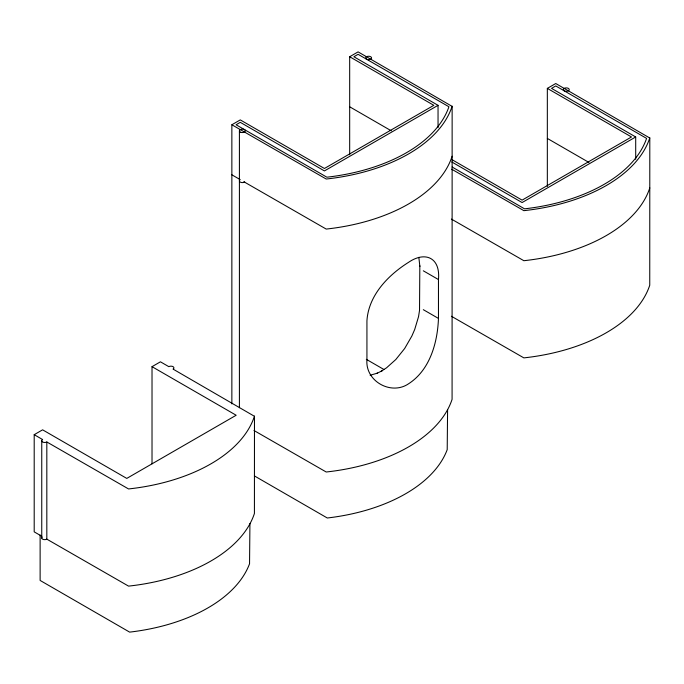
<?xml version="1.0" encoding="UTF-8"?>
<svg xmlns="http://www.w3.org/2000/svg" width="684" height="684" viewBox="0 0 684 684"><rect width="100%" height="100%" fill="white"/><g stroke="black" fill="none" stroke-linecap="round" stroke-linejoin="round"><path stroke-width="1.03" d="M438.461 318.419C437.563 342.496 430.014 369.984 408.587 383.767C391.137 395.711 365.102 381.227 366.932 359.716L366.932 320.847C368.479 295.428 388.042 275.216 408.587 262.305C425.166 250.925 440.564 257.62 438.461 279.551L438.461 318.419L423.31 309.672M152.019 463.837L152.019 366.667L160.432 361.81L168.845 366.667A2.975 1.719 0 0 1 173.052 366.667A2.975 1.719 0 0 1 173.052 369.095L254.422 416.274A157.842 91.126 0 0 1 128.549 488.949L46.82 441.975A2.975 1.719 0 0 1 42.613 441.975A2.975 1.719 0 0 1 42.613 439.547L34.2 434.682L34.2 531.861L41.775 536.23M349.678 154.738L349.678 56.746L358.091 51.881L452.081 106.353A157.842 91.126 0 0 1 326.208 179.028L231.859 124.762L231.859 403.885M452.141 156.226L452.081 156.397A157.842 91.126 0 0 1 326.208 229.072L243.846 181.73M547.337 186.475L547.337 88.381L555.759 83.525L649.749 137.997A157.842 91.126 0 0 1 523.867 210.663L451.654 169.179M649.8 187.861L649.749 188.04A157.842 91.126 0 0 1 523.867 260.715L451.397 219.077M231.859 124.762L240.281 119.905L324.43 168.486L433.827 105.327L349.678 56.746M438.042 105.327L324.43 170.923L240.281 122.333L236.074 124.762L326.892 177.199L329.449 176.899A154.866 89.407 0 0 0 448.396 108.226L448.909 106.747L358.091 54.318L353.884 56.746L438.042 105.327L438.042 127.686M34.2 434.682L42.613 429.826L126.771 478.415L236.168 415.248L152.019 366.667M635.701 159.329L635.701 136.971L522.097 202.558L451.816 161.98M370.138 375.234L377.525 373.131L376.602 373.541L381.997 370.831L381.219 371.284L386.588 367.778L395.822 359.51L404.654 348.524L411.862 336.032L414.701 329.491L418.54 316.666L419.531 310.374L419.822 265.854L419.848 266.315L418.847 257.372M635.701 136.971L551.552 88.381L555.759 85.953L646.577 138.39L646.064 139.861A154.866 89.407 0 0 1 527.107 208.535L524.551 208.834L452.081 166.999M547.337 88.381L631.494 136.971L522.097 200.13L451.816 159.552M547.337 138.424L588.958 162.45M349.678 106.79L391.291 130.815M423.31 270.804L438.461 279.551M231.859 174.805L240.161 179.601M451.397 316.247L523.867 357.886A157.842 91.126 0 0 0 649.749 285.211L649.8 137.817M366.325 359.331L383.895 369.471M253.995 430.51L326.208 472.003A157.842 91.126 0 0 0 452.081 399.328L452.141 106.182M254.397 475.91L327.285 517.993L329.192 517.771A153.643 88.706 0 0 0 447.208 449.636L447.592 409.459M42.066 537.154A2.975 1.719 0 0 0 42.972 539.317A2.975 1.719 0 0 0 46.82 539.146L128.549 586.12A157.842 91.126 0 0 0 254.422 513.453L254.474 416.103M249.925 523.576L249.549 563.761A153.643 88.706 0 0 1 131.533 631.896L129.627 632.119L40.125 580.442L40.125 535.025M239.409 130.747L239.409 407.741M46.82 441.975L46.82 539.146M41.75 440.667L41.75 538.017M244.692 181.961A2.975 1.719 0 0 1 240.759 182.32A2.975 1.719 0 0 1 239.733 180.097M366.992 59.397A2.975 1.719 0 0 0 371.583 58.046A2.975 1.719 0 0 0 367.265 56.43A2.975 1.719 0 0 0 366.992 59.397M240.759 132.277A2.975 1.719 0 0 0 245.351 130.926A2.975 1.719 0 0 0 241.033 129.302A2.975 1.719 0 0 0 240.759 132.277M564.651 91.04A2.975 1.719 0 0 0 569.242 89.69A2.975 1.719 0 0 0 564.924 88.065A2.975 1.719 0 0 0 564.651 91.04"/></g></svg>
